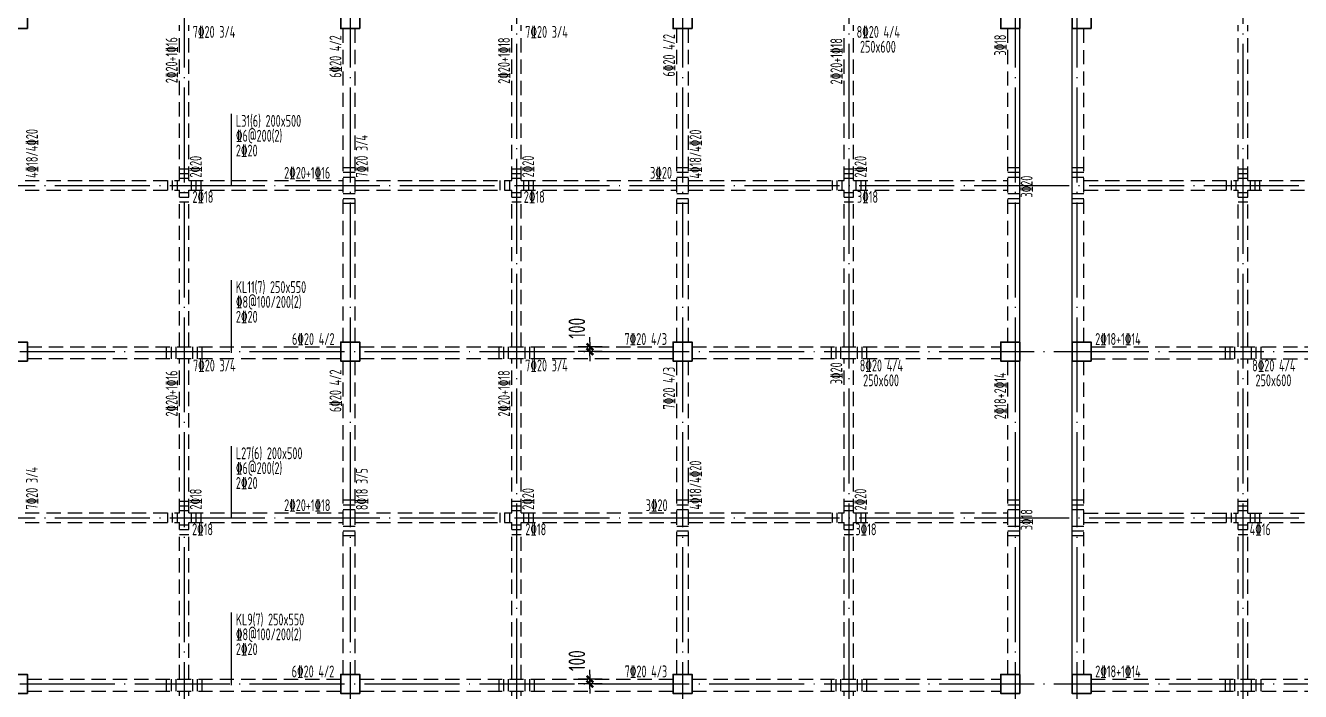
# Model space of a CAD drawing. Extents: x 8268344 to 8869063, y 669070 to 951310.
# Drawn here: x 8624082 to 8650935, y 764940 to 778965 of the extents above; entities that cross this region are included whole.
import ezdxf

# ---------------------------------------------------------------- set-up
doc = ezdxf.new("R2010")
doc.units = 0
doc.header["$LTSCALE"] = 1000
doc.linetypes.add('DASHED', pattern=[0.75, 0.5, -0.25])
doc.linetypes.add('DOTE', pattern=[2.42, 2, -0.2, 0.02, -0.2])
doc.layers.get('0').update_dxf_attribs({"linetype": 'CONTINUOUS'})
doc.layers.get('Defpoints').update_dxf_attribs({"linetype": 'CONTINUOUS'})
for name, color, linetype in [('BEAM', 4, 'DASHED'), ('BEAM_CON', 4, 'CONTINUOUS'), ('DIM', 3, 'CONTINUOUS'), ('DOTE', 1, 'DOTE')]:
    doc.layers.add(name, color=color, linetype=linetype)
for name, color, linetype, lineweight in [('柱', 2, 'CONTINUOUS', 35), ('梁原位标注', 7, 'CONTINUOUS', 25), ('梁原位标注竖向', 7, 'CONTINUOUS', 25), ('梁集中标注', 2, 'CONTINUOUS', 25), ('次梁箍筋', 1, 'CONTINUOUS', 30)]:
    doc.layers.add(name, color=color, linetype=linetype, lineweight=lineweight)
doc.styles.add('TSSD_Dimension', font='Tssdeng.shx', dxfattribs={"width": 0.7, "bigfont": 'tssdchn.shx'})
doc.styles.add('TSSD_REIN', font='Tssdeng.shx', dxfattribs={"width": 0.7, "bigfont": 'hztxt.shx'})
doc.dimstyles.new('TSSD_100_100$0', dxfattribs={"dimtxt": 350, "dimasz": 100, "dimexe": 250, "dimexo": 150, "dimgap": 100, "dimtad": 1, "dimdec": 0, "dimzin": 0, "dimdsep": 46, "dimtxsty": 'TSSD_Dimension', "dimblk": '_TSDBK', "dimblk1": '_TSDBK', "dimblk2": '_TSDBK', "dimsah": 1, "dimcen": 0, "dimclrt": 7, "dimadec": 0, "dimazin": 0, "dimtfac": 1, "dimtdec": 0, "dimtix": 1, "dimtmove": 2, "dimatfit": 3, "dimldrblk": '_TSDBK', "dimfxl": 0, "dimtolj": 1, "dimtzin": 0, "dimarcsym": 0})

# ---------------------------------------------------------------- blocks, each defined once
blk = doc.blocks.new('3a')
at = {"layer": 'BEAM', "ltscale": 0.6}
for p, q in [((9215954, 770422), (9215954, 773697)), ((9216154, 770422), (9216154, 773697)), ((9222954, 770422), (9222954, 773697)), ((9223154, 770422), (9223154, 773697)), ((9229954, 770422), (9229954, 773697)), ((9230154, 770422), (9230154, 773697)), ((9219404, 767022), (9219404, 773622)), ((9219654, 767022), (9219654, 773622)), ((9226429, 767022), (9226429, 773622)), ((9226679, 767022), (9226679, 773622)), ((9233404, 767022), (9233404, 773622)), ((9212704, 770422), (9215954, 770422)), ((9212704, 770222), (9215954, 770222)), ((9215954, 766922), (9215954, 770222)), ((9216154, 770422), (9219404, 770422)), ((9216154, 770222), (9219404, 770222)), ((9216154, 766922), (9216154, 770222)), ((9219654, 770422), (9222954, 770422)), ((9219654, 770222), (9222954, 770222)), ((9222954, 766922), (9222954, 770222)), ((9223154, 770422), (9226429, 770422)), ((9223154, 770222), (9226429, 770222)), ((9223154, 766922), (9223154, 770222)), ((9226679, 770422), (9229954, 770422)), ((9226679, 770222), (9229954, 770222)), ((9229954, 766922), (9229954, 770222)), ((9230154, 770422), (9233404, 770422)), ((9230154, 770222), (9233404, 770222)), ((9230154, 766922), (9230154, 770222)), ((9212754, 766922), (9219354, 766922)), ((9212754, 766672), (9219354, 766672)), ((9215954, 763422), (9215954, 766672)), ((9216154, 763422), (9216154, 766672)), ((9219754, 766922), (9226354, 766922)), ((9219754, 766672), (9226354, 766672)), ((9222954, 763422), (9222954, 766672)), ((9223154, 763422), (9223154, 766672)), ((9226754, 766922), (9233254, 766922)), ((9226754, 766672), (9233254, 766672)), ((9229954, 763422), (9229954, 766672)), ((9230154, 763422), (9230154, 766672)), ((9219404, 760022), (9219404, 766622)), ((9219654, 760022), (9219654, 766622)), ((9226429, 760022), (9226429, 766622)), ((9226679, 760022), (9226679, 766622)), ((9233404, 760022), (9233404, 766622)), ((9212704, 763422), (9215954, 763422)), ((9212704, 763222), (9215954, 763222)), ((9215954, 759922), (9215954, 763222)), ((9216154, 763422), (9219404, 763422)), ((9216154, 763222), (9219404, 763222)), ((9216154, 759922), (9216154, 763222)), ((9219654, 763422), (9222954, 763422)), ((9219654, 763222), (9222954, 763222)), ((9222954, 759922), (9222954, 763222)), ((9223154, 763422), (9226429, 763422)), ((9223154, 763222), (9226429, 763222)), ((9223154, 759922), (9223154, 763222)), ((9226679, 763422), (9229954, 763422)), ((9226679, 763222), (9229954, 763222)), ((9229954, 759922), (9229954, 763222)), ((9230154, 763422), (9233404, 763422)), ((9230154, 763222), (9233404, 763222)), ((9230154, 759922), (9230154, 763222)), ((9212754, 759922), (9219354, 759922)), ((9219754, 759922), (9226354, 759922)), ((9226754, 759922), (9233254, 759922)), ((9212754, 759672), (9219354, 759672)), ((9215954, 756422), (9215954, 759672)), ((9216154, 756422), (9216154, 759672)), ((9219754, 759672), (9226354, 759672)), ((9222954, 756422), (9222954, 759672)), ((9223154, 756422), (9223154, 759672)), ((9226754, 759672), (9233254, 759672)), ((9229954, 756422), (9229954, 759672)), ((9230154, 756422), (9230154, 759672))]:
    blk.add_line(p, q, dxfattribs=at)
at = {"layer": 'BEAM_CON'}
for p, q in [((9233654, 767022), (9233654, 773622)), ((9233654, 760022), (9233654, 766622))]:
    blk.add_line(p, q, dxfattribs=at)
at = {"layer": '柱'}
for points in [[(9212754, 773622), (9212754, 774022), (9212354, 774022), (9212354, 773622)], [(9219754, 773622), (9219754, 774022), (9219354, 774022), (9219354, 773622)], [(9226754, 773622), (9226754, 774022), (9226354, 774022), (9226354, 773622)], [(9233654, 773622), (9233654, 774022), (9233254, 774022), (9233254, 773622)], [(9212754, 766622), (9212754, 767022), (9212354, 767022), (9212354, 766622)], [(9219754, 766622), (9219754, 767022), (9219354, 767022), (9219354, 766622)], [(9226754, 766622), (9226754, 767022), (9226354, 767022), (9226354, 766622)], [(9233654, 766622), (9233654, 767022), (9233254, 767022), (9233254, 766622)], [(9212754, 759622), (9212754, 760022), (9212354, 760022), (9212354, 759622)], [(9219754, 759622), (9219754, 760022), (9219354, 760022), (9219354, 759622)], [(9226754, 759622), (9226754, 760022), (9226354, 760022), (9226354, 759622)], [(9233654, 759622), (9233654, 760022), (9233254, 760022), (9233254, 759622)]]:
    blk.add_lwpolyline(points, close=True, dxfattribs=at)
blk = doc.blocks.new('3b')
at = {"layer": 'BEAM', "ltscale": 0.6}
for p, q in [((9105594, 777053), (9105594, 783653)), ((9108844, 780453), (9108844, 783728)), ((9109044, 780453), (9109044, 783728)), ((9105594, 780453), (9108844, 780453)), ((9109044, 780453), (9112319, 780453)), ((9105594, 780253), (9108844, 780253)), ((9108844, 776953), (9108844, 780253)), ((9109044, 780253), (9112319, 780253)), ((9109044, 776953), (9109044, 780253)), ((9105744, 776953), (9112244, 776953)), ((9105594, 770053), (9105594, 776653)), ((9105744, 776703), (9112244, 776703)), ((9108844, 773453), (9108844, 776703)), ((9109044, 773453), (9109044, 776703)), ((9105594, 773453), (9108844, 773453)), ((9109044, 773453), (9112319, 773453)), ((9105594, 773253), (9108844, 773253)), ((9108844, 769953), (9108844, 773253)), ((9109044, 773253), (9112319, 773253)), ((9109044, 769953), (9109044, 773253)), ((9105744, 769953), (9112244, 769953)), ((9105744, 769703), (9112244, 769703)), ((9108844, 766453), (9108844, 769703)), ((9109044, 766453), (9109044, 769703))]:
    blk.add_line(p, q, dxfattribs=at)
at = {"layer": 'BEAM_CON'}
for p, q in [((9105344, 777053), (9105344, 783653)), ((9105344, 770053), (9105344, 776653))]:
    blk.add_line(p, q, dxfattribs=at)
at = {"layer": '柱'}
for points in [[(9105744, 783653), (9105744, 784053), (9105344, 784053), (9105344, 783653)], [(9105744, 776653), (9105744, 777053), (9105344, 777053), (9105344, 776653)], [(9105744, 769653), (9105744, 770053), (9105344, 770053), (9105344, 769653)]]:
    blk.add_lwpolyline(points, close=True, dxfattribs=at)
blk = doc.blocks.new('_TSDBK')
blk.add_line((-1, 0), (1.5, 0))
at = {"const_width": 0.5}
blk.add_lwpolyline([(-0.7, -0.7), (0.7, 0.7)], dxfattribs=at)
blk = doc.blocks.new('*D3160')
at = {"layer": 'Defpoints', "color": 0}
for p in [(8635969, 765099), (8636378, 765199), (8636378, 765099)]:
    blk.add_point(p, dxfattribs=at)
at = {"layer": 'DIM', "color": 0, "lineweight": -2}
for p, q in [((8635969, 765299), (8635969, 765399)), ((8636228, 765199), (8635719, 765199)), ((8636228, 765099), (8635719, 765099)), ((8635969, 765199), (8635969, 765099)), ((8635969, 764999), (8635969, 764899))]:
    blk.add_line(p, q, dxfattribs=at)
at = {"layer": 'DIM', "color": 0, "lineweight": -2, "xscale": 100, "yscale": 100, "zscale": 100}
for p, rotation in [((8635969, 765199), 270), ((8635969, 765099), 90)]:
    blk.add_blockref('_TSDBK', p, dxfattribs=dict(at, rotation=rotation))
at = {"layer": 'DIM', "color": 7, "insert": (8635694, 765590), "char_height": 350, "attachment_point": 5, "rotation": 90, "style": 'TSSD_Dimension'}
blk.add_mtext('\\A1;100', dxfattribs=at)
blk = doc.blocks.new('*D3161')
at = {"layer": 'Defpoints', "color": 0}
for p in [(8635969, 772099), (8636378, 772199), (8636378, 772099)]:
    blk.add_point(p, dxfattribs=at)
at = {"layer": 'DIM', "color": 0, "lineweight": -2}
for p, q in [((8635969, 772299), (8635969, 772399)), ((8636228, 772199), (8635719, 772199)), ((8636228, 772099), (8635719, 772099)), ((8635969, 772199), (8635969, 772099)), ((8635969, 771999), (8635969, 771899))]:
    blk.add_line(p, q, dxfattribs=at)
at = {"layer": 'DIM', "color": 0, "lineweight": -2, "xscale": 100, "yscale": 100, "zscale": 100}
for p, rotation in [((8635969, 772199), 270), ((8635969, 772099), 90)]:
    blk.add_blockref('_TSDBK', p, dxfattribs=dict(at, rotation=rotation))
at = {"layer": 'DIM', "color": 7, "insert": (8635694, 772590), "char_height": 350, "attachment_point": 5, "rotation": 90, "style": 'TSSD_Dimension'}
blk.add_mtext('\\A1;100', dxfattribs=at)

msp = doc.modelspace()

# ---------------------------------------------------------------- linework, layer by layer
at = {"layer": 'DOTE'}
for p, q in [((8627422.9, 794599.2), (8627422.9, 754199.2)), ((8630922.9, 794599.2), (8630922.9, 749599.2)), ((8637922.9, 794599.2), (8637922.9, 749599.2)), ((8644922.9, 794599.2), (8644922.9, 749599.2)), ((8644922.9, 794599.2), (8644922.9, 749599.2)), ((8646222.9, 794599.2), (8646222.9, 749599.2)), ((8634422.9, 793099.2), (8634422.9, 749599.2)), ((8641422.9, 793099.2), (8641422.9, 749599.2)), ((8649722.9, 793099.2), (8649722.9, 749599.2)), ((8602922.9, 775599.2), (8695222.9, 775599.2)), ((8594922.9, 772099.2), (8696222.9, 772099.2)), ((8602922.9, 768599.2), (8696222.9, 768599.2)), ((8594922.9, 765099.2), (8696222.9, 765099.2))]:
    msp.add_line(p, q, dxfattribs=at)
at = {"layer": '梁集中标注', "linetype": 'Continuous'}
for p, q in [((8628423.9, 775599.2), (8628423.9, 777105.5)), ((8628423.9, 772074.2), (8628423.9, 773605.5)), ((8628423.9, 768599.2), (8628423.9, 770105.5)), ((8628423.9, 765074.2), (8628423.9, 766605.5))]:
    msp.add_line(p, q, dxfattribs=at)
at = {"layer": '次梁箍筋', "linetype": 'Continuous'}
for p, q in [((8627322.9, 775949.2), (8627522.9, 775949.2)), ((8627322.9, 775849.2), (8627522.9, 775849.2)), ((8630772.9, 775974.2), (8631022.9, 775974.2)), ((8630772.9, 775874.2), (8631022.9, 775874.2)), ((8634322.9, 775949.2), (8634522.9, 775949.2)), ((8634322.9, 775849.2), (8634522.9, 775849.2)), ((8637797.9, 775974.2), (8638047.9, 775974.2)), ((8637797.9, 775874.2), (8638047.9, 775874.2)), ((8641322.9, 775949.2), (8641522.9, 775949.2)), ((8641322.9, 775849.2), (8641522.9, 775849.2)), ((8644772.9, 775974.2), (8645022.9, 775974.2)), ((8644772.9, 775874.2), (8645022.9, 775874.2)), ((8646122.9, 775974.2), (8646372.9, 775974.2)), ((8646122.9, 775874.2), (8646372.9, 775874.2)), ((8649622.9, 775949.2), (8649822.9, 775949.2)), ((8649622.9, 775849.2), (8649822.9, 775849.2)), ((8627072.9, 775699.2), (8627072.9, 775499.2)), ((8627172.9, 775699.2), (8627172.9, 775499.2)), ((8627272.9, 775699.2), (8627272.9, 775499.2)), ((8627322.9, 775749.2), (8627522.9, 775749.2)), ((8627572.9, 775699.2), (8627572.9, 775499.2)), ((8627672.9, 775699.2), (8627672.9, 775499.2)), ((8627772.9, 775699.2), (8627772.9, 775499.2)), ((8630772.9, 775774.2), (8631022.9, 775774.2)), ((8634072.9, 775699.2), (8634072.9, 775499.2)), ((8634172.9, 775699.2), (8634172.9, 775499.2)), ((8634272.9, 775699.2), (8634272.9, 775499.2)), ((8634322.9, 775749.2), (8634522.9, 775749.2)), ((8634572.9, 775699.2), (8634572.9, 775499.2)), ((8634672.9, 775699.2), (8634672.9, 775499.2)), ((8634772.9, 775699.2), (8634772.9, 775499.2)), ((8637797.9, 775774.2), (8638047.9, 775774.2)), ((8641072.9, 775699.2), (8641072.9, 775499.2)), ((8641172.9, 775699.2), (8641172.9, 775499.2)), ((8641272.9, 775699.2), (8641272.9, 775499.2)), ((8641322.9, 775749.2), (8641522.9, 775749.2)), ((8641572.9, 775699.2), (8641572.9, 775499.2)), ((8641672.9, 775699.2), (8641672.9, 775499.2)), ((8641772.9, 775699.2), (8641772.9, 775499.2)), ((8644772.9, 775774.2), (8645022.9, 775774.2)), ((8646122.9, 775774.2), (8646372.9, 775774.2)), ((8649372.9, 775699.2), (8649372.9, 775499.2)), ((8649472.9, 775699.2), (8649472.9, 775499.2)), ((8649572.9, 775699.2), (8649572.9, 775499.2)), ((8649622.9, 775749.2), (8649822.9, 775749.2)), ((8649872.9, 775699.2), (8649872.9, 775499.2)), ((8649972.9, 775699.2), (8649972.9, 775499.2)), ((8650072.9, 775699.2), (8650072.9, 775499.2)), ((8627322.9, 775449.2), (8627522.9, 775449.2)), ((8627322.9, 775349.2), (8627522.9, 775349.2)), ((8630772.9, 775424.2), (8631022.9, 775424.2)), ((8630772.9, 775324.2), (8631022.9, 775324.2)), ((8634322.9, 775449.2), (8634522.9, 775449.2)), ((8634322.9, 775349.2), (8634522.9, 775349.2)), ((8637797.9, 775424.2), (8638047.9, 775424.2)), ((8637797.9, 775324.2), (8638047.9, 775324.2)), ((8641322.9, 775449.2), (8641522.9, 775449.2)), ((8641322.9, 775349.2), (8641522.9, 775349.2)), ((8644772.9, 775424.2), (8645022.9, 775424.2)), ((8644772.9, 775324.2), (8645022.9, 775324.2)), ((8646122.9, 775424.2), (8646372.9, 775424.2)), ((8646122.9, 775324.2), (8646372.9, 775324.2)), ((8649622.9, 775449.2), (8649822.9, 775449.2)), ((8649622.9, 775349.2), (8649822.9, 775349.2)), ((8627322.9, 775249.2), (8627522.9, 775249.2)), ((8630772.9, 775224.2), (8631022.9, 775224.2)), ((8634322.9, 775249.2), (8634522.9, 775249.2)), ((8637797.9, 775224.2), (8638047.9, 775224.2)), ((8641322.9, 775249.2), (8641522.9, 775249.2)), ((8644772.9, 775224.2), (8645022.9, 775224.2)), ((8646122.9, 775224.2), (8646372.9, 775224.2)), ((8649622.9, 775249.2), (8649822.9, 775249.2)), ((8627047.9, 772199.2), (8627047.9, 771949.2)), ((8627147.9, 772199.2), (8627147.9, 771949.2)), ((8627247.9, 772199.2), (8627247.9, 771949.2)), ((8627597.9, 772199.2), (8627597.9, 771949.2)), ((8627697.9, 772199.2), (8627697.9, 771949.2)), ((8627797.9, 772199.2), (8627797.9, 771949.2)), ((8634047.9, 772199.2), (8634047.9, 771949.2)), ((8634147.9, 772199.2), (8634147.9, 771949.2)), ((8634247.9, 772199.2), (8634247.9, 771949.2)), ((8634597.9, 772199.2), (8634597.9, 771949.2)), ((8634697.9, 772199.2), (8634697.9, 771949.2)), ((8634797.9, 772199.2), (8634797.9, 771949.2)), ((8641047.9, 772199.2), (8641047.9, 771949.2)), ((8641147.9, 772199.2), (8641147.9, 771949.2)), ((8641247.9, 772199.2), (8641247.9, 771949.2)), ((8641597.9, 772199.2), (8641597.9, 771949.2)), ((8641697.9, 772199.2), (8641697.9, 771949.2)), ((8641797.9, 772199.2), (8641797.9, 771949.2)), ((8649347.9, 772199.2), (8649347.9, 771949.2)), ((8649447.9, 772199.2), (8649447.9, 771949.2)), ((8649547.9, 772199.2), (8649547.9, 771949.2)), ((8649897.9, 772199.2), (8649897.9, 771949.2)), ((8649997.9, 772199.2), (8649997.9, 771949.2)), ((8650097.9, 772199.2), (8650097.9, 771949.2)), ((8627322.9, 768949.2), (8627522.9, 768949.2)), ((8627322.9, 768849.2), (8627522.9, 768849.2)), ((8630772.9, 768974.2), (8631022.9, 768974.2)), ((8630772.9, 768874.2), (8631022.9, 768874.2)), ((8634322.9, 768949.2), (8634522.9, 768949.2)), ((8634322.9, 768849.2), (8634522.9, 768849.2)), ((8637797.9, 768974.2), (8638047.9, 768974.2)), ((8637797.9, 768874.2), (8638047.9, 768874.2)), ((8641322.9, 768949.2), (8641522.9, 768949.2)), ((8641322.9, 768849.2), (8641522.9, 768849.2)), ((8644772.9, 768974.2), (8645022.9, 768974.2)), ((8644772.9, 768874.2), (8645022.9, 768874.2)), ((8646122.9, 768974.2), (8646372.9, 768974.2)), ((8646122.9, 768874.2), (8646372.9, 768874.2)), ((8649622.9, 768949.2), (8649822.9, 768949.2)), ((8649622.9, 768849.2), (8649822.9, 768849.2)), ((8627072.9, 768699.2), (8627072.9, 768499.2)), ((8627172.9, 768699.2), (8627172.9, 768499.2)), ((8627272.9, 768699.2), (8627272.9, 768499.2)), ((8627322.9, 768749.2), (8627522.9, 768749.2)), ((8627572.9, 768699.2), (8627572.9, 768499.2)), ((8627672.9, 768699.2), (8627672.9, 768499.2)), ((8627772.9, 768699.2), (8627772.9, 768499.2)), ((8630772.9, 768774.2), (8631022.9, 768774.2)), ((8634072.9, 768699.2), (8634072.9, 768499.2)), ((8634172.9, 768699.2), (8634172.9, 768499.2)), ((8634272.9, 768699.2), (8634272.9, 768499.2)), ((8634322.9, 768749.2), (8634522.9, 768749.2)), ((8634572.9, 768699.2), (8634572.9, 768499.2)), ((8634672.9, 768699.2), (8634672.9, 768499.2)), ((8634772.9, 768699.2), (8634772.9, 768499.2)), ((8637797.9, 768774.2), (8638047.9, 768774.2)), ((8641072.9, 768699.2), (8641072.9, 768499.2)), ((8641172.9, 768699.2), (8641172.9, 768499.2)), ((8641272.9, 768699.2), (8641272.9, 768499.2)), ((8641322.9, 768749.2), (8641522.9, 768749.2)), ((8641572.9, 768699.2), (8641572.9, 768499.2)), ((8641672.9, 768699.2), (8641672.9, 768499.2)), ((8641772.9, 768699.2), (8641772.9, 768499.2)), ((8644772.9, 768774.2), (8645022.9, 768774.2)), ((8646122.9, 768774.2), (8646372.9, 768774.2)), ((8649372.9, 768699.2), (8649372.9, 768499.2)), ((8649472.9, 768699.2), (8649472.9, 768499.2)), ((8649572.9, 768699.2), (8649572.9, 768499.2)), ((8649622.9, 768749.2), (8649822.9, 768749.2)), ((8649872.9, 768699.2), (8649872.9, 768499.2)), ((8649972.9, 768699.2), (8649972.9, 768499.2)), ((8650072.9, 768699.2), (8650072.9, 768499.2)), ((8627322.9, 768449.2), (8627522.9, 768449.2)), ((8627322.9, 768349.2), (8627522.9, 768349.2)), ((8630772.9, 768424.2), (8631022.9, 768424.2)), ((8630772.9, 768324.2), (8631022.9, 768324.2)), ((8634322.9, 768449.2), (8634522.9, 768449.2)), ((8634322.9, 768349.2), (8634522.9, 768349.2)), ((8637797.9, 768424.2), (8638047.9, 768424.2)), ((8637797.9, 768324.2), (8638047.9, 768324.2)), ((8641322.9, 768449.2), (8641522.9, 768449.2)), ((8641322.9, 768349.2), (8641522.9, 768349.2)), ((8644772.9, 768424.2), (8645022.9, 768424.2)), ((8644772.9, 768324.2), (8645022.9, 768324.2)), ((8646122.9, 768424.2), (8646372.9, 768424.2)), ((8646122.9, 768324.2), (8646372.9, 768324.2)), ((8649622.9, 768449.2), (8649822.9, 768449.2)), ((8649622.9, 768349.2), (8649822.9, 768349.2)), ((8627322.9, 768249.2), (8627522.9, 768249.2)), ((8630772.9, 768224.2), (8631022.9, 768224.2)), ((8634322.9, 768249.2), (8634522.9, 768249.2)), ((8637797.9, 768224.2), (8638047.9, 768224.2)), ((8641322.9, 768249.2), (8641522.9, 768249.2)), ((8644772.9, 768224.2), (8645022.9, 768224.2)), ((8646122.9, 768224.2), (8646372.9, 768224.2)), ((8649622.9, 768249.2), (8649822.9, 768249.2)), ((8627047.9, 765199.2), (8627047.9, 764949.2)), ((8627147.9, 765199.2), (8627147.9, 764949.2)), ((8627247.9, 765199.2), (8627247.9, 764949.2)), ((8627597.9, 765199.2), (8627597.9, 764949.2)), ((8627697.9, 765199.2), (8627697.9, 764949.2)), ((8627797.9, 765199.2), (8627797.9, 764949.2)), ((8634047.9, 765199.2), (8634047.9, 764949.2)), ((8634147.9, 765199.2), (8634147.9, 764949.2)), ((8634247.9, 765199.2), (8634247.9, 764949.2)), ((8634597.9, 765199.2), (8634597.9, 764949.2)), ((8634697.9, 765199.2), (8634697.9, 764949.2)), ((8634797.9, 765199.2), (8634797.9, 764949.2)), ((8641047.9, 765199.2), (8641047.9, 764949.2)), ((8641147.9, 765199.2), (8641147.9, 764949.2)), ((8641247.9, 765199.2), (8641247.9, 764949.2)), ((8641597.9, 765199.2), (8641597.9, 764949.2)), ((8641697.9, 765199.2), (8641697.9, 764949.2)), ((8641797.9, 765199.2), (8641797.9, 764949.2)), ((8649347.9, 765199.2), (8649347.9, 764949.2)), ((8649447.9, 765199.2), (8649447.9, 764949.2)), ((8649547.9, 765199.2), (8649547.9, 764949.2)), ((8649897.9, 765199.2), (8649897.9, 764949.2)), ((8649997.9, 765199.2), (8649997.9, 764949.2)), ((8650097.9, 765199.2), (8650097.9, 764949.2))]:
    msp.add_line(p, q, dxfattribs=at)

# ---------------------------------------------------------------- block references
at = {"layer": 'BEAM'}
for name, p in [('3a', (-588631.2, 5277.5)), ('3b', (-459220.9, -4754.1))]:
    msp.add_blockref(name, p, dxfattribs=at)

# ---------------------------------------------------------------- texts
at = {"layer": '梁原位标注', "style": 'TSSD_REIN', "width": 0.65}
for s, p in [('7%%13220 3/4', (8627605, 778705.4)), ('7%%13220 3/4', (8634607.7, 778705.4)), ('8%%13220 4/4', (8641586.6, 778705.4)), ('250x600', (8641657.5, 778392.9)), ('2%%13220+1%%13216', (8629529.6, 775738)), ('3%%13220', (8637237.8, 775738)), ('2%%13218', (8627598.7, 775230.4)), ('2%%13218', (8634577.6, 775230.4)), ('3%%13218', (8641594.8, 775230.4)), ('6%%13220 4/2', (8629695.3, 772238)), ('7%%13220 4/3', (8636697.6, 772238)), ('2%%13218+1%%13214', (8646612.3, 772238)), ('7%%13220 3/4', (8627610, 771680.4)), ('7%%13220 3/4', (8634606.4, 771680.4)), ('8%%13220 4/4', (8641652.8, 771680.4)), ('8%%13220 4/4', (8649917.3, 771680.4)), ('250x600', (8641723.7, 771367.9)), ('250x600', (8649988.2, 771367.9)), ('2%%13220+1%%13218', (8629529.4, 768738)), ('3%%13220', (8637144.8, 768738)), ('2%%13218', (8627591, 768230.4)), ('2%%13218', (8634608.9, 768230.4)), ('3%%13218', (8641561.5, 768230.4)), ('4%%13216', (8649864.7, 768230.4)), ('6%%13220 4/2', (8629688.4, 765238)), ('7%%13220 4/3', (8636701.5, 765238)), ('2%%13218+1%%13214', (8646612.3, 765238))]:
    msp.add_text(s, height=250, dxfattribs=at).set_placement(p)
at = {"layer": '梁原位标注竖向', "style": 'TSSD_REIN', "width": 0.65}
for s, p in [('6%%13220 4/2', (8637759.2, 777890.2)), ('3%%13218', (8644734.2, 778331.1)), ('2%%13220+1%%13216', (8627284.2, 777750.7)), ('6%%13220 4/2', (8630734.2, 777863)), ('2%%13220+1%%13218', (8634284.2, 777738)), ('2%%13220+1%%13218', (8641284.2, 777724.3)), ('4%%13218/4%%13220', (8624341.7, 775755)), ('7%%13220 3/4', (8631291.7, 775764)), ('4%%13218/4%%13220', (8638316.7, 775743.2)), ('2%%13220', (8627791.7, 775762.8)), ('2%%13220', (8634791.7, 775766.8)), ('2%%13220', (8641791.7, 775761.2)), ('3%%13220', (8645291.7, 775342.1)), ('3%%13220', (8641284.2, 771410.7)), ('2%%13220+1%%13216', (8627284.2, 770729.6)), ('6%%13220 4/2', (8630734.2, 770823.8)), ('2%%13220+1%%13218', (8634284.2, 770728.2)), ('7%%13220 4/3', (8637759.2, 770879.7)), ('2%%13218+2%%13214', (8644734.2, 770672.7)), ('7%%13220 3/4', (8624341.7, 768770.8)), ('8%%13218 3/5', (8631291.7, 768760.7)), ('4%%13218/4%%13220', (8638316.7, 768772.4)), ('2%%13218', (8627791.7, 768770.4)), ('2%%13220', (8634791.7, 768766)), ('2%%13220', (8641791.7, 768754.4)), ('3%%13218', (8645291.7, 768337))]:
    msp.add_text(s, height=250, rotation=90, dxfattribs=at).set_placement(p)
at = {"layer": '梁集中标注', "color": 6, "style": 'TSSD_REIN', "width": 0.65}
for s, p in [('L31(6) 200x500', (8628513.3, 776831.7)), ('%%1326@200(2)', (8628513.3, 776519.2)), ('2%%13220', (8628513.3, 776206.7)), ('KL11(7) 250x550', (8628513.3, 773331.7)), ('%%1328@100/200(2)', (8628513.3, 773019.2)), ('2%%13220', (8628513.3, 772706.7)), ('L27(6) 200x500', (8628513.3, 769831.7)), ('%%1326@200(2)', (8628513.3, 769519.2)), ('2%%13220', (8628513.3, 769206.7)), ('KL9(7) 250x550', (8628513.3, 766331.7)), ('%%1328@100/200(2)', (8628513.3, 766019.2)), ('2%%13220', (8628513.3, 765706.7))]:
    msp.add_text(s, height=250, dxfattribs=at).set_placement(p)

# ---------------------------------------------------------------- dimensions: what is measured, and where the dimension line sits
at = {"layer": 'DIM'}
for base, p1, p2, picture, middle in [((8635969.4, 772099.2), (8636377.7, 772199.2), (8636377.7, 772099.2), '*D3161', (8635694.4, 772590.1)), ((8635969.4, 765099.2), (8636377.7, 765199.2), (8636377.7, 765099.2), '*D3160', (8635694.4, 765590.1))]:
    dim = msp.add_linear_dim(base=base, p1=p1, p2=p2, angle=90, dimstyle='TSSD_100_100$0', dxfattribs=at)
    dim.commit()
    dim.dimension.update_dxf_attribs({"geometry": picture, "text_midpoint": middle, "dimtype": 160})

doc.saveas('drawing.dxf')
